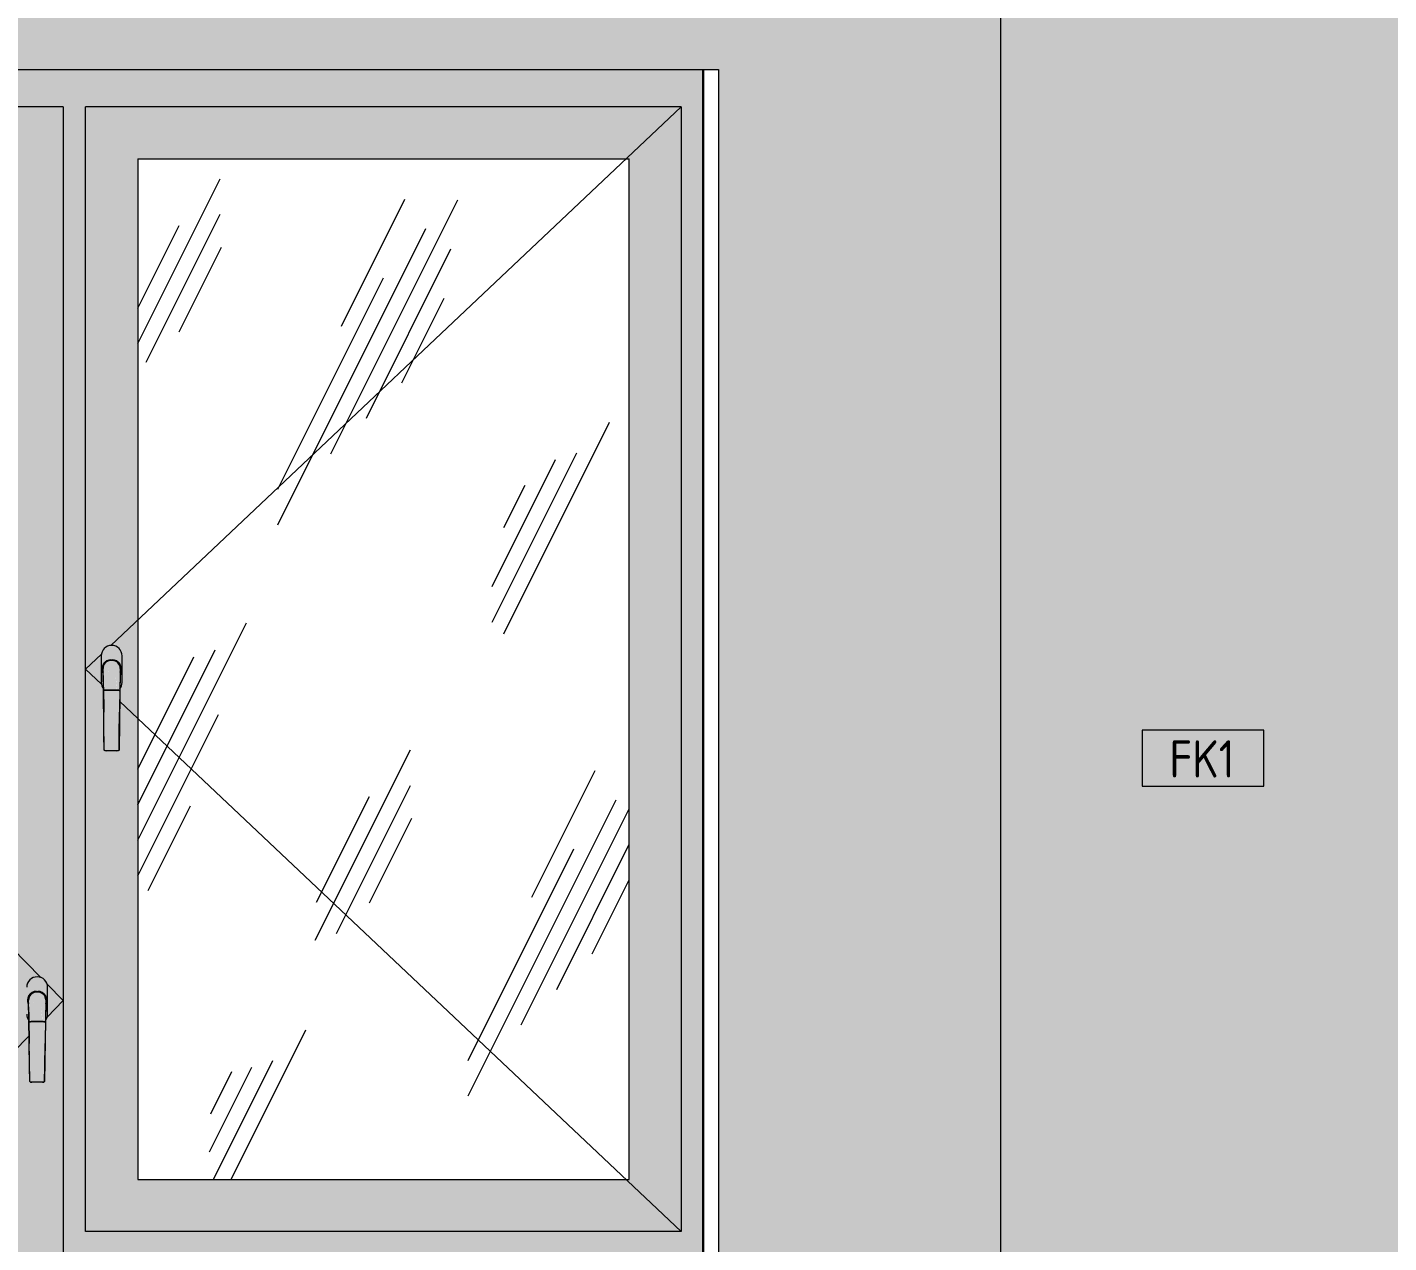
# Model space of a CAD drawing. Header units: millimetres. Extents: x 63432 to 177405, y -1987 to 27578.
# Drawn here: x 109029 to 110857, y 10125 to 11757 of the extents above; entities that cross this region are included whole.
import ezdxf

# ---------------------------------------------------------------- set-up
doc = ezdxf.new("R2010")
doc.units = ezdxf.units.MM
for name, color, linetype, lineweight in [('A-GLAZ', 7, 'Continuous', 9), ('A-WALL-IDEN', 7, 'Continuous', 9), ('A-WALL-PATT', 7, 'Continuous', 9), ('I-WALL', 7, 'Continuous', 9)]:
    doc.layers.add(name, color=color, linetype=linetype, lineweight=lineweight)
doc.styles.add('GOST Common_5', font='GOST_Common.ttf', dxfattribs={"width": 0.9, "height": 50})

# ---------------------------------------------------------------- blocks, each defined once
blk = doc.blocks.new('120_Окно_СКБ_2Ст - 120_Окно_СКБ_2Ст 2100х2400 _мал створка справа_-19092174-Развертка 3_12-1')
at = {"layer": 'A-GLAZ'}
h = blk.add_hatch(color=256, dxfattribs=at)
h.paths.add_polyline_path([(75416.1, 9200), (76327.9, 9200), (76327.9, 9204), (74276.6, 9204), (74276.6, 9200), (75415.7, 9200)])
h.paths.add_polyline_path([(75114.8, 9220), (76329, 9220), (76329, 11700), (74270, 11700), (74270, 11680), (74271, 11680), (74271, 9220), (75105.8, 9220)])
h.paths.add_polyline_path([(74320, 9250), (74300, 9250), (74300, 11650), (75470, 11650), (75470, 9250), (74370, 9250)])
h.paths.add_polyline_path([(75500, 9250), (75500, 10110), (76300, 10110), (76300, 9250), (75570, 9250)])
h.paths.add_polyline_path([(76281.5, 10140), (75500, 10140), (75500, 11650), (76300, 11650), (76300, 10140)])
h = blk.add_hatch(color=256, dxfattribs=at)
h.paths.add_polyline_path([(74370, 9250), (75470, 9250), (75470, 11650), (74300, 11650), (74300, 9250), (74320, 9250)])
h.paths.add_polyline_path([(74370, 9320), (74370, 11580), (75400, 11580), (75400, 9320), (74384.1, 9320)])
h.paths.add_polyline_path([(75435, 10340.5), (75426, 10340.8), (75425.1, 10341.3), (75425, 10341.6), (75423.8, 10423.8), (75422.9, 10425), (75421.5, 10428.4), (75421, 10432), (75421, 10468), (75421.5, 10471.6), (75422.9, 10475), (75425.1, 10477.9), (75428, 10480.1), (75432.4, 10481.7), (75435, 10482), (75438.6, 10481.5), (75442, 10480.1), (75444.9, 10477.9), (75447.1, 10475), (75448.5, 10471.6), (75449, 10468), (75448.9, 10431.1), (75448.5, 10428.4), (75447.1, 10425), (75446.1, 10423.6), (75445.8, 10400.4), (75444.9, 10341.3), (75443.9, 10340.7), (75442, 10340.5), (75435.4, 10340.5)])
h = blk.add_hatch(color=256, dxfattribs=at)
h.paths.add_polyline_path([(75570, 10140), (76300, 10140), (76300, 11650), (75500, 11650), (75500, 10140), (75520, 10140)])
h.paths.add_polyline_path([(75570, 10210), (75570, 11580), (76230, 11580), (76230, 10210), (75654.8, 10210)])
h.paths.add_polyline_path([(75528, 10785.5), (75525.9, 10785.8), (75525.1, 10786.4), (75525, 10786.6), (75523.8, 10868.8), (75522.9, 10870), (75521.5, 10873.4), (75521, 10877), (75521, 10913), (75521.5, 10916.6), (75522.9, 10920), (75525.1, 10922.9), (75528, 10925.1), (75531.4, 10926.5), (75535, 10927), (75538.6, 10926.5), (75542, 10925.1), (75544.9, 10922.9), (75547.1, 10920), (75548.5, 10916.6), (75549, 10913), (75548.9, 10876.1), (75548.5, 10873.4), (75547.1, 10870), (75546.1, 10868.6), (75545.8, 10845.4), (75544.9, 10786.3), (75543.9, 10785.7), (75542, 10785.5), (75531.4, 10785.5)])
h = blk.add_hatch(dxfattribs=at)
h.set_pattern_fill('FP_37', color=256, style=0, pattern_type=2)
h.set_pattern_definition([(63.435, (63.5, 31.75), (-255.5833, 766.7475), [317.5, -190.5, 317.5, -190.5, -403.903]), (63.435, (63.5, 31.75), (-255.5833, 766.7475), [-1016, 127, -276.903]), (63.435, (47.6, 47.6), (-255.5833, 766.7475), [254, -317.5, 190.5, -190.5, -467.403]), (63.435, (47.6, 47.6), (-255.5833, 766.7475), [-952.5, 222.25, -245.153]), (63.435, (47.6, 95.25), (-255.5833, 766.7475), [190.5, -381, 127, -190.5, -530.903]), (63.435, (47.6, 95.25), (-255.5833, 766.7475), [-889, 285.75, -245.153]), (63.435, (95.25, 47.6), (-255.5833, 766.7475), [190.5, -381, 158.75, -6404.653]), (63.435, (142.9, 95.25), (-255.5833, 766.7475), [95.25, -476.25, 63.5, -6499.903]), (63.435, (63.5, 174.6), (-255.5833, 766.7475), [63.5, -476.25, 63.5, -254, -562.653]), (63.435, (63.5, 174.6), (-255.5833, 766.7475), [-857.25, 158.75, -403.903]), (63.435, (349.25, 127), (-255.5833, 766.7475), [317.5, -476.25, 381, -251.503]), (63.435, (349.25, 79.4), (-255.5833, 766.7475), [444.5, -317.5, 476.25, -188.003]), (63.435, (381, 95.25), (-255.5833, 766.7475), [508, -254, 381, -276.903]), (63.435, (428.6, 142.9), (-255.5833, 766.7475), [317.5, -444.5, 254, -403.903]), (63.435, (381, 238.1), (-255.5833, 766.7475), [158.75, -635, 190.5, -435.653]), (63.435, (476.25, 190.5), (-255.5833, 766.7475), [127, -635, 127, -530.903])])
h.paths.add_polyline_path([(75909, 10210), (76230, 10210), (76230, 11580), (75570, 11580), (75570, 10210), (75654.8, 10210)])
h = blk.add_hatch(color=256, dxfattribs=at)
h.paths.add_polyline_path([(75522.9, 10895.3), (75523.1, 10896.9), (75523, 10895.4)])
h.paths.add_polyline_path([(75523.9, 10868.6), (75523.1, 10893.8), (75522.9, 10898.7), (75523.1, 10899), (75523.4, 10899.4), (75523.8, 10901.1), (75524.7, 10902.6), (75526.5, 10904.6), (75526.6, 10904.2), (75527.2, 10905), (75527.3, 10905.2), (75529.2, 10906.4), (75532, 10907.2), (75536, 10907.5), (75539.7, 10906.8), (75542.6, 10905.3), (75544.8, 10903.2), (75546.4, 10900.7), (75547, 10898.8), (75546.9, 10898.5), (75547.3, 10897), (75547.1, 10894.7), (75546.5, 10884.3), (75546.1, 10868.6), (75547.1, 10870), (75548.6, 10873.6), (75549, 10878.4), (75549, 10913), (75548.5, 10916.6), (75547.1, 10920), (75544.9, 10922.9), (75542, 10925.1), (75538.2, 10926.6), (75535, 10927), (75531.4, 10926.5), (75528, 10925.1), (75525.1, 10922.9), (75522.9, 10920), (75521.5, 10916.6), (75521, 10913), (75521.1, 10876.1), (75521.5, 10873.4), (75522.9, 10870), (75523.8, 10868.8)])
for points in [[(75524, 10866.2), (75524.5, 10866.6), (75527, 10866.9), (75528, 10866.9), (75530.2, 10890.9), (75531, 10897.3), (75532.5, 10904.1), (75533.4, 10907.4), (75530, 10906.7), (75527.4, 10905.3), (75527.3, 10904.9), (75527.2, 10904.7), (75526.6, 10904.2), (75526.3, 10904.4), (75525.2, 10903.3), (75523.6, 10900.7), (75523.5, 10900.4), (75523.3, 10899.2), (75522.9, 10898.7), (75523, 10894.9), (75523.3, 10890.2), (75524, 10866.2)], [(75542, 10866.9), (75539.9, 10890.6), (75538.7, 10898.8), (75537.5, 10904.1), (75536, 10907.5), (75533.9, 10907.2), (75532.9, 10905.2), (75532, 10902.1), (75531, 10897.1), (75529.5, 10884.3), (75528, 10866.9), (75541.3, 10866.9)], [(75528, 10785.5), (75527.7, 10866.9), (75524.5, 10866.6), (75524, 10866.1), (75525.1, 10786.3), (75525.9, 10785.8), (75527.7, 10785.5)], [(75535.4, 10785.5), (75542, 10785.5), (75542, 10866.9), (75528, 10866.9), (75528, 10785.5), (75535, 10785.5)], [(75542, 10785.5), (75544.1, 10785.8), (75544.9, 10786.3), (75545, 10786.6), (75545.9, 10866.4), (75544.3, 10866.8), (75542, 10866.9), (75542, 10791.3)], [(75546, 10865.4), (75546, 10865.5), (75546, 10865.5)], [(75424, 10421.2), (75424.5, 10421.6), (75427, 10421.9), (75428, 10421.9), (75430.2, 10445.9), (75431, 10452.3), (75432.6, 10459.4), (75433.4, 10462.4), (75430, 10461.7), (75427.9, 10460.7), (75427.3, 10459.9), (75427.2, 10459.7), (75426.6, 10459.2), (75426.3, 10459.4), (75425.2, 10458.3), (75423.6, 10455.7), (75423.5, 10455.4), (75423.4, 10454.3), (75422.9, 10453.4), (75423, 10449.9), (75423.3, 10445.2), (75424, 10421.2)], [(75428, 10421.9), (75442, 10421.9), (75439.9, 10445.6), (75438.7, 10453.8), (75437.5, 10459.1), (75436, 10462.5), (75433.9, 10462.2), (75432.8, 10459.8), (75432, 10457.1), (75431, 10452.1), (75429.5, 10439.3), (75428.1, 10422.8)], [(75428, 10340.5), (75428, 10421.9), (75424.5, 10421.6), (75424, 10421.1), (75425.1, 10341.3), (75426, 10340.8), (75427.2, 10340.5)], [(75437.2, 10340.5), (75442, 10340.5), (75442, 10421.9), (75428, 10421.9), (75428, 10340.5), (75435.9, 10340.5)], [(75442, 10340.5), (75444.1, 10340.8), (75444.9, 10341.3), (75445, 10341.6), (75445.9, 10421.4), (75444.3, 10421.8), (75442, 10421.9), (75442, 10347.5)], [(75446, 10420.4), (75446, 10420.5), (75446, 10420.5)]]:
    blk.add_hatch(color=256, dxfattribs=at).paths.add_polyline_path(points)
h = blk.add_hatch(color=256, dxfattribs=at)
h.paths.add_polyline_path([(75546, 10866.2), (75546.9, 10892.5), (75547.1, 10898), (75546.9, 10898.5), (75547.1, 10899), (75545.3, 10902.6), (75543.5, 10904.6), (75540.8, 10906.4), (75538, 10907.2), (75536.1, 10907.4), (75537.3, 10904.7), (75537.5, 10904.1), (75539, 10897.1), (75540.5, 10884.8), (75542.3, 10866.9), (75545.5, 10866.6), (75545.9, 10866.3)])
h.paths.add_polyline_path([(75546.4, 10899.7), (75546, 10900.7), (75546.3, 10899.9)])
h = blk.add_hatch(color=256, dxfattribs=at)
h.paths.add_polyline_path([(75422.9, 10450.3), (75423.1, 10451.9), (75423, 10450.4)])
h.paths.add_polyline_path([(75423.9, 10423.6), (75423.1, 10448.8), (75422.9, 10453.7), (75423.1, 10454), (75423.4, 10454.4), (75423.8, 10456.1), (75424.5, 10457.3), (75426.5, 10459.6), (75426.6, 10459.2), (75427.2, 10460), (75427.3, 10460.2), (75429.2, 10461.4), (75432, 10462.2), (75436, 10462.5), (75439.7, 10461.8), (75442.6, 10460.3), (75444.8, 10458.2), (75446.4, 10455.7), (75447, 10453.8), (75446.9, 10453.5), (75447.3, 10452), (75447.1, 10449.7), (75446.5, 10439.3), (75446.1, 10423.6), (75447.1, 10425), (75448.6, 10428.6), (75449, 10432), (75449, 10468), (75448.5, 10471.6), (75447.1, 10475), (75444.9, 10477.9), (75442, 10480.1), (75438.6, 10481.5), (75435, 10482), (75431.4, 10481.5), (75428, 10480.1), (75425.1, 10477.9), (75422.9, 10475), (75421.5, 10471.6), (75421, 10468), (75421.1, 10431.1), (75421.5, 10428.4), (75422.9, 10425), (75423.8, 10423.8)])
h = blk.add_hatch(color=256, dxfattribs=at)
h.paths.add_polyline_path([(75446, 10421.2), (75446.9, 10447.5), (75447.1, 10453), (75446.9, 10453.5), (75447.1, 10454), (75445.3, 10457.6), (75443.5, 10459.6), (75440.8, 10461.4), (75438, 10462.2), (75436.1, 10462.4), (75437.3, 10459.7), (75438, 10457.3), (75439, 10452.1), (75440.5, 10439.8), (75442.3, 10421.9), (75445.5, 10421.6), (75445.9, 10421.3)])
h.paths.add_polyline_path([(75446.4, 10454.7), (75446, 10455.7), (75446.3, 10454.9)])
for p, q in [((74250, 11700), (76350, 11700)), ((76350, 11700), (76350, 9200)), ((75470, 11650), (74300, 11650)), ((74300, 11650), (75439.7, 10481.1)), ((75470, 11650), (75470, 9250)), ((75500, 10140), (75500, 11650)), ((76300, 11650), (75500, 11650)), ((76300, 11650), (75533.7, 10926.8)), ((76300, 11650), (76300, 10140)), ((75570, 11580), (75570, 10210)), ((75570, 11580), (76230, 11580)), ((76230, 10210), (76230, 11580)), ((75521.3, 10915.1), (75500, 10895)), ((75521, 10913), (75521, 10877)), ((75521, 10913), (75521, 10877)), ((75533.9, 10907.5), (75536.1, 10907.5)), ((75534, 10907.5), (75536, 10907.5)), ((75536, 10906.5), (75534, 10906.5)), ((75549, 10877), (75549, 10913)), ((75549, 10877), (75549, 10913)), ((75500, 10895), (75521.3, 10874.9)), ((75522.5, 10894), (75522.5, 10896)), ((75525, 10786.6), (75523.5, 10895.8)), ((75546.5, 10896), (75545, 10786.6)), ((75547.5, 10896), (75547.5, 10894)), ((75524, 10866.2), (75524, 10865.5)), ((75524, 10865.5), (75524, 10866.2)), ((75524, 10865.5), (75524, 10865.5)), ((75526, 10866.8), (75527, 10866.9)), ((75527, 10866.9), (75528, 10866.9)), ((75542, 10866.9), (75528, 10866.9)), ((75528, 10866.9), (75542, 10866.9)), ((75542, 10866.9), (75543, 10866.9)), ((75543, 10866.9), (75544, 10866.8)), ((75546, 10865.5), (75546, 10866.2)), ((75546, 10866.2), (75546, 10865.5)), ((75545.8, 10851.8), (76300, 10140)), ((75542, 10785.5), (75528, 10785.5)), ((75542, 10785.5), (75528, 10785.5)), ((75433.9, 10462.5), (75436.1, 10462.5)), ((75434, 10462.5), (75436, 10462.5)), ((75436, 10461.5), (75434, 10461.5)), ((75448.2, 10472.3), (75470, 10450)), ((75449, 10432), (75449, 10468)), ((75449, 10432), (75449, 10468)), ((75422.5, 10449), (75422.5, 10451)), ((75425, 10341.6), (75423.5, 10450.8)), ((75446.5, 10451), (75445, 10341.6)), ((75447.5, 10451), (75447.5, 10449)), ((75470, 10450), (75448.2, 10427.7)), ((75426, 10421.8), (75427, 10421.9)), ((75427, 10421.9), (75428, 10421.9)), ((75442, 10421.9), (75428, 10421.9)), ((75428, 10421.9), (75442, 10421.9)), ((75442, 10421.9), (75443, 10421.9)), ((75443, 10421.9), (75444, 10421.8)), ((75424, 10421.2), (75424, 10420.5)), ((75424, 10420.5), (75424, 10421.2)), ((75424, 10420.5), (75424, 10420.5)), ((75446, 10420.5), (75446, 10421.2)), ((75446, 10421.2), (75446, 10420.5)), ((75424.2, 10403), (74300, 9250)), ((75442, 10340.5), (75428, 10340.5)), ((75442, 10340.5), (75428, 10340.5)), ((75570, 10210), (76230, 10210)), ((76300, 10140), (75500, 10140))]:
    blk.add_line(p, q, dxfattribs=at)
at = {"layer": 'A-GLAZ', "flags": 128}
for points in [[(75522.5, 10896), (75522.9, 10899), (75524, 10901.7), (75525.9, 10904.1), (75528.3, 10906), (75531, 10907.1), (75534, 10907.5)], [(75536, 10907.5), (75539, 10907.1), (75541.8, 10906), (75544.1, 10904.1), (75546, 10901.7), (75547.1, 10899), (75547.5, 10896)], [(75523.2, 10890.2), (75522.9, 10891), (75522.5, 10894)], [(75522.9, 10891.2), (75523, 10890.8), (75523.1, 10889), (75523.4, 10884.9), (75523.5, 10881.8), (75523.6, 10878.3), (75523.8, 10874.6), (75523.9, 10868.2), (75524, 10865.5)], [(75547.1, 10891.2), (75547, 10890.8), (75546.9, 10889), (75546.6, 10884.9), (75546.5, 10881.8), (75546.4, 10878.3), (75546.2, 10874.6), (75546.1, 10868.2), (75546, 10865.5)], [(75547.5, 10894), (75547.1, 10891), (75546.8, 10890.2)], [(75528, 10866.9), (75527, 10866.9), (75526, 10866.8), (75525.2, 10866.7), (75524.5, 10866.6), (75524.1, 10866.4), (75524, 10866.2)], [(75524, 10866.2), (75524.1, 10866.4), (75524.5, 10866.6)], [(75524, 10865.5), (75524.3, 10843.7), (75524.3, 10837.5)], [(75524.5, 10866.6), (75525.2, 10866.7), (75526, 10866.8)], [(75546, 10866.2), (75545.9, 10866.4), (75545.5, 10866.6), (75544.8, 10866.7), (75544, 10866.8), (75543, 10866.9), (75542, 10866.9)], [(75544, 10866.8), (75544.8, 10866.7), (75545.5, 10866.6)], [(75545.5, 10866.6), (75545.9, 10866.4), (75546, 10866.2)], [(75546, 10865.5), (75545.7, 10843.7), (75545.7, 10837.5)], [(75525, 10786.6), (75524.7, 10806.5), (75524.3, 10837.2), (75524.3, 10837.5)], [(75545, 10786.6), (75545.3, 10806.5), (75545.7, 10837.2), (75545.7, 10837.5)], [(75528, 10785.5), (75527.2, 10785.5), (75526.5, 10785.6), (75525.9, 10785.8), (75525.4, 10786), (75525.1, 10786.3), (75525, 10786.6)], [(75545, 10786.6), (75544.9, 10786.3), (75544.6, 10786), (75544.1, 10785.8), (75543.5, 10785.6), (75542.8, 10785.5), (75542, 10785.5)], [(75422.5, 10451), (75422.9, 10454), (75424, 10456.7), (75425.9, 10459.1), (75428.3, 10461), (75431, 10462.1), (75434, 10462.5)], [(75436, 10462.5), (75439, 10462.1), (75441.8, 10461), (75444.1, 10459.1), (75446, 10456.7), (75447.1, 10454), (75447.5, 10451)], [(75423.2, 10445.2), (75422.9, 10446), (75422.5, 10449)], [(75422.9, 10446.2), (75423, 10445.8), (75423.1, 10444), (75423.4, 10439.9), (75423.5, 10436.8), (75423.6, 10433.3), (75423.8, 10429.6), (75423.9, 10423.2), (75424, 10420.5)], [(75447.1, 10446.2), (75447, 10445.8), (75446.9, 10444), (75446.6, 10439.9), (75446.5, 10436.8), (75446.4, 10433.3), (75446.2, 10429.6), (75446.1, 10423.2), (75446, 10420.5)], [(75447.5, 10449), (75447.1, 10446), (75446.8, 10445.2)], [(75428, 10421.9), (75427, 10421.9), (75426, 10421.8), (75425.2, 10421.7), (75424.5, 10421.6), (75424.1, 10421.4), (75424, 10421.2)], [(75424, 10421.2), (75424.1, 10421.4), (75424.5, 10421.6)], [(75424.5, 10421.6), (75425.2, 10421.7), (75426, 10421.8)], [(75446, 10421.2), (75445.9, 10421.4), (75445.5, 10421.6), (75444.8, 10421.7), (75444, 10421.8), (75443, 10421.9), (75442, 10421.9)], [(75444, 10421.8), (75444.8, 10421.7), (75445.5, 10421.6)], [(75445.5, 10421.6), (75445.9, 10421.4), (75446, 10421.2)], [(75424, 10420.5), (75424.3, 10398.7), (75424.3, 10392.5)], [(75446, 10420.5), (75445.7, 10398.7), (75445.7, 10392.5)], [(75425, 10341.6), (75424.7, 10361.5), (75424.3, 10392.2), (75424.3, 10392.5)], [(75445, 10341.6), (75445.3, 10361.5), (75445.7, 10392.2), (75445.7, 10392.5)], [(75428, 10340.5), (75427.2, 10340.5), (75426.5, 10340.6), (75425.9, 10340.8), (75425.4, 10341), (75425.1, 10341.3), (75425, 10341.6)], [(75445, 10341.6), (75444.9, 10341.3), (75444.6, 10341), (75444.1, 10340.8), (75443.5, 10340.6), (75442.8, 10340.5), (75442, 10340.5)]]:
    blk.add_lwpolyline(points, dxfattribs=at)
at = {"layer": 'A-GLAZ'}
for centre, radius, start, end in [((75535, 10913), 14, 0, 180), ((75535, 10913), 14, 0, 180), ((75534, 10896), 11.5, 90.2744, 204.8614), ((75534, 10896), 10.5, 90.2744, 181.3109), ((75536, 10896), 10.5, 0.0023, 89.7256), ((75536, 10896), 11.5, 335.1322, 89.7256), ((75535, 10877), 14, 180, 217.3919), ((75535, 10877), 14, 180, 217.174), ((75535, 10877), 14, 322.6053, 0), ((75535, 10877), 14, 322.826, 0), ((75435, 10468), 14, 0, 180), ((75435, 10468), 14, 0, 180), ((75434, 10451), 11.5, 90.2744, 204.8614), ((75434, 10451), 10.5, 90.2744, 181.3109), ((75436, 10451), 10.5, 0.0023, 89.7256), ((75436, 10451), 11.5, 335.1322, 89.7256), ((75435, 10432), 14, 180, 217.3919), ((75435, 10432), 14, 180, 217.174), ((75435, 10432), 14, 322.6053, 0), ((75435, 10432), 14, 322.826, 0)]:
    blk.add_arc(centre, radius, start, end, dxfattribs=at)
for centre, major_axis, start_param, end_param in [((75528, 10786.6), (-3, 0), 0.00131, 1.569486), ((75542, 10786.6), (3, 0), 4.713699, 6.278048), ((75428, 10341.6), (-3, 0), 0.00131, 1.569486), ((75442, 10341.6), (3, 0), 4.713699, 6.278048)]:
    blk.add_ellipse(centre, major_axis=major_axis, ratio=0.374607, start_param=start_param, end_param=end_param, dxfattribs=at)
blk = doc.blocks.new('М_стена_0001 - Типоразмер_без рамки-25382661-Развертка 3_12-1')
at = {"layer": 'A-WALL-IDEN'}
for p, q in [((69872.4, 12487), (69709.1, 12487)), ((69709.1, 12487), (69709.1, 12412)), ((69872.4, 12412), (69872.4, 12487)), ((69709.1, 12412), (69872.4, 12412))]:
    blk.add_line(p, q, dxfattribs=at)

msp = doc.modelspace()

# ---------------------------------------------------------------- hatches: boundary and pattern name
at = {"layer": 'A-WALL-PATT'}
h = msp.add_hatch(color=256, dxfattribs=at)
h.paths.add_polyline_path([(110336.2, 8450), (110337.2, 8450), (110337.2, 8495), (110336.2, 8495), (110336.2, 8450)])
h.paths.add_polyline_path([(110336.3, 9165), (110337.2, 9165), (110337.2, 9199), (110336.2, 9199), (110336.2, 9165)])
h.paths.add_polyline_path([(110337.2, 9215), (110337.2, 13150), (110336.2, 13150), (110336.4, 9215)])
h.paths.add_polyline_path([(110336.2, 13200), (110337.2, 13200), (110337.2, 13230), (110336.2, 13230)])
h = msp.add_hatch(color=256, dxfattribs=at)
h.paths.add_polyline_path([(108499.6, 8400), (109915.3, 8400), (109915.3, 8500), (107883.8, 8500), (107883.8, 8495), (107878.8, 8495), (107878.8, 8400), (108245.4, 8400)])
h.paths.add_polyline_path([(107668.2, 8400), (107854.8, 8400), (107854.8, 8495), (107673.8, 8495), (107673.8, 9165), (107854.8, 9165), (107854.8, 9199), (107673.6, 9199), (107673.6, 9215), (107857.2, 9215), (107857.2, 11700), (109957.2, 11700), (109957.2, 9215), (110336.2, 9215), (110336.2, 13150), (107668.2, 13150), (107668.2, 8442.9)])
h.paths.add_polyline_path([(109939.3, 8400), (110336.1, 8400.3), (110336.1, 8495), (109939.3, 8495), (109939.3, 8460.5)])
h.paths.add_polyline_path([(108406.7, 9075), (108411.9, 9075.7), (108416.7, 9077.7), (108420.8, 9080.9), (108424, 9085), (108426, 9089.8), (108426.7, 9095), (108426, 9100.2), (108424, 9105), (108420.8, 9109.1), (108416.7, 9112.3), (108411.9, 9114.3), (108406.7, 9115), (108401.5, 9114.3), (108396.7, 9112.3), (108392.5, 9109.1), (108389.2, 9104.7), (108387.3, 9100), (108386.7, 9095), (108387.4, 9089.8), (108389.4, 9085), (108392.5, 9080.9), (108396.7, 9077.7), (108401.7, 9075.7), (108404.1, 9075.3)])
h.paths.add_polyline_path([(109606.7, 9075), (109611.9, 9075.7), (109616.7, 9077.7), (109620.8, 9080.9), (109624, 9085), (109626, 9089.8), (109626.7, 9095), (109626, 9100.2), (109624, 9105), (109620.8, 9109.1), (109616.7, 9112.3), (109611.9, 9114.3), (109606.7, 9115), (109601.5, 9114.3), (109596.7, 9112.3), (109592.5, 9109.1), (109589.2, 9104.7), (109587.3, 9100), (109586.7, 9095), (109587.4, 9089.8), (109589.4, 9085), (109592.5, 9080.9), (109596.7, 9077.7), (109601.7, 9075.7), (109604.1, 9075.3)])
h.paths.add_polyline_path([(109006.7, 9075), (109011.9, 9075.7), (109016.7, 9077.7), (109020.8, 9080.9), (109024, 9085), (109026.1, 9090.5), (109026.7, 9095), (109026, 9100.2), (109024, 9105), (109020.8, 9109.1), (109016.7, 9112.3), (109011.9, 9114.3), (109006.7, 9115), (109001.5, 9114.3), (108996.7, 9112.3), (108992.5, 9109.1), (108989.2, 9104.7), (108987.3, 9100), (108986.7, 9095), (108987.4, 9089.8), (108989.4, 9085), (108992.5, 9080.9), (108996.7, 9077.7), (109001.7, 9075.7), (109004.1, 9075.3)])
h.paths.add_polyline_path([(108706.7, 9075), (108711.9, 9075.7), (108716.7, 9077.7), (108720.8, 9080.9), (108724, 9085), (108726, 9089.8), (108726.7, 9095), (108726, 9100.2), (108724, 9105), (108720.8, 9109.1), (108716.7, 9112.3), (108711.9, 9114.3), (108706.7, 9115), (108701.5, 9114.3), (108696.7, 9112.3), (108692.5, 9109.1), (108689.2, 9104.7), (108687.3, 9100), (108686.7, 9095), (108687.4, 9089.8), (108689.4, 9085), (108692.5, 9080.9), (108696.7, 9077.7), (108701.7, 9075.7), (108704.1, 9075.3)])
h.paths.add_polyline_path([(109306.7, 9075), (109311.9, 9075.7), (109316.7, 9077.7), (109320.8, 9080.9), (109324, 9085), (109326, 9089.8), (109326.7, 9095), (109326, 9100.2), (109324, 9105), (109320.8, 9109.1), (109316.7, 9112.3), (109311.9, 9114.3), (109306.7, 9115), (109301.5, 9114.3), (109296.7, 9112.3), (109292.5, 9109.1), (109289.2, 9104.7), (109287.3, 9100), (109286.7, 9095), (109287.4, 9089.8), (109289.4, 9085), (109292.5, 9080.9), (109296.7, 9077.7), (109301.7, 9075.7), (109304.1, 9075.3)])
h.paths.add_polyline_path([(108106.7, 9075), (108111.9, 9075.7), (108116.7, 9077.7), (108120.8, 9080.9), (108124, 9085), (108126, 9089.8), (108126.7, 9095), (108126, 9100.2), (108124, 9105), (108120.8, 9109.1), (108116.7, 9112.3), (108111.9, 9114.3), (108106.7, 9115), (108101.5, 9114.3), (108096.7, 9112.3), (108092.5, 9109.1), (108089.2, 9104.7), (108087.3, 9100), (108086.7, 9095), (108087.4, 9089.8), (108089.4, 9085), (108092.5, 9080.9), (108096.7, 9077.7), (108101.7, 9075.7), (108104.1, 9075.3)])
h.paths.add_polyline_path([(109206.7, 9085), (109209.3, 9085.3), (109211.9, 9086.5), (109213.8, 9087.9), (109215.3, 9090), (109216.3, 9092.4), (109216.7, 9095), (109216.3, 9097.6), (109215.2, 9100.2), (109213.8, 9102.1), (109211.7, 9103.7), (109209.3, 9104.7), (109206.7, 9105), (109204.1, 9104.7), (109201.7, 9103.7), (109199.6, 9102.1), (109198, 9100), (109197, 9097.6), (109196.7, 9095), (109197, 9092.4), (109198.5, 9089.4), (109199.6, 9087.9), (109201.7, 9086.3), (109204.1, 9085.3)])
h.paths.add_polyline_path([(109806.7, 9085), (109809.3, 9085.3), (109811.9, 9086.5), (109813.8, 9087.9), (109815.3, 9090), (109816.3, 9092.4), (109816.7, 9095), (109816.3, 9097.6), (109815.3, 9100), (109813.8, 9102.1), (109811.7, 9103.7), (109809.3, 9104.7), (109806.7, 9105), (109804.1, 9104.7), (109801.7, 9103.7), (109799.6, 9102.1), (109798, 9100), (109797, 9097.6), (109796.7, 9095), (109797, 9092.4), (109798, 9090), (109799.6, 9087.9), (109801.7, 9086.3), (109804.1, 9085.3)])
h.paths.add_polyline_path([(108606.7, 9085), (108609.3, 9085.3), (108611.9, 9086.5), (108613.8, 9087.9), (108615.3, 9090), (108616.3, 9092.4), (108616.7, 9095), (108616.3, 9097.6), (108615.2, 9100.2), (108613.8, 9102.1), (108611.7, 9103.7), (108609.3, 9104.7), (108606.7, 9105), (108604.1, 9104.7), (108601.7, 9103.7), (108599.6, 9102.1), (108598, 9100), (108597, 9097.6), (108596.7, 9095), (108597, 9092.4), (108598, 9090), (108599.6, 9087.9), (108601.7, 9086.3), (108604.1, 9085.3)])
h.paths.add_polyline_path([(108006.7, 9085), (108009.3, 9085.3), (108011.9, 9086.5), (108013.8, 9087.9), (108015.3, 9090), (108016.3, 9092.4), (108016.7, 9095), (108016.3, 9097.6), (108015.2, 9100.2), (108013.8, 9102.1), (108011.7, 9103.7), (108009.3, 9104.7), (108006.7, 9105), (108004.1, 9104.7), (108001.7, 9103.7), (107999.6, 9102.1), (107998, 9100), (107997, 9097.6), (107996.7, 9095), (107997, 9092.4), (107998, 9090), (107999.6, 9087.9), (108001.7, 9086.3), (108004.1, 9085.3)])
h.paths.add_polyline_path([(108906.7, 9085), (108909.3, 9085.3), (108911.9, 9086.5), (108913.8, 9087.9), (108915.3, 9090), (108916.3, 9092.4), (108916.7, 9095), (108916.3, 9097.6), (108915.2, 9100.2), (108913.8, 9102.1), (108911.7, 9103.7), (108909.3, 9104.7), (108906.7, 9105), (108904.1, 9104.7), (108901.7, 9103.7), (108899.6, 9102.1), (108898, 9100), (108897, 9097.6), (108896.7, 9095), (108897, 9092.4), (108898, 9090), (108899.6, 9087.9), (108901.7, 9086.3), (108904.1, 9085.3)])
h.paths.add_polyline_path([(108306.7, 9085), (108309.3, 9085.3), (108311.9, 9086.5), (108313.8, 9087.9), (108315.3, 9090), (108316.3, 9092.4), (108316.7, 9095), (108316.3, 9097.6), (108315.2, 9100.2), (108313.8, 9102.1), (108311.7, 9103.7), (108308.9, 9104.7), (108306.7, 9105), (108304.1, 9104.7), (108301.7, 9103.7), (108299.6, 9102.1), (108298, 9100), (108297, 9097.6), (108296.7, 9095), (108297, 9092.4), (108298, 9090), (108299.6, 9087.9), (108301.7, 9086.3), (108304.1, 9085.3)])
h.paths.add_polyline_path([(109506.7, 9085), (109509.3, 9085.3), (109511.9, 9086.5), (109513.8, 9087.9), (109515.3, 9090), (109516.3, 9092.4), (109516.7, 9095), (109516.1, 9098.1), (109515.2, 9100.2), (109513.8, 9102.1), (109511.7, 9103.7), (109509.3, 9104.7), (109506.7, 9105), (109504.1, 9104.7), (109501.7, 9103.7), (109499.6, 9102.1), (109498, 9100), (109497, 9097.6), (109496.7, 9095), (109497, 9092.4), (109498, 9090), (109499.6, 9087.9), (109501.7, 9086.3), (109504.1, 9085.3)])
h.paths.add_polyline_path([(109973.8, 9165), (110336.2, 9165), (110336.2, 9199), (109939.3, 9199), (109939.3, 9165), (109973.8, 9165)])
h.paths.add_polyline_path([(108436, 9170), (109915.3, 9170), (109915.3, 9200), (107883.8, 9200), (107883.8, 9199), (107878.8, 9199), (107878.8, 9170), (108372.5, 9170)])
msp.add_hatch(color=256, dxfattribs=at).paths.add_polyline_path([(110357.2, 8450), (110357.2, 9145), (110857.2, 9145), (110857.2, 8450), (110878.2, 8450), (110878.2, 13150), (110337.2, 13150), (110337.2, 9215), (110345.3, 9215), (110345.3, 9199), (110337.2, 9199), (110337.2, 9165), (110345.3, 9165), (110345.3, 8495), (110337.2, 8495), (110337.2, 8450), (110345.3, 8450)])
at = {"layer": 'I-WALL'}
msp.add_hatch(color=256, dxfattribs=at).paths.add_polyline_path([(109937.2, 9215), (109937.2, 11700), (109936.2, 11700), (109936.2, 9220), (109936.7, 9220), (109936.7, 9215)])

# ---------------------------------------------------------------- linework, layer by layer
for p, q in [((110336.2, 9215), (110336.2, 13150)), ((107857.2, 11700), (109957.2, 11700)), ((109936.2, 9220), (109936.2, 11700)), ((109937.2, 9215), (109937.2, 11700)), ((109957.2, 11700), (109957.2, 9215))]:
    msp.add_line(p, q, dxfattribs=at)

# ---------------------------------------------------------------- block references
at = {"layer": 'A-GLAZ'}
msp.add_blockref('120_Окно_СКБ_2Ст - 120_Окно_СКБ_2Ст 2100х2400 _мал створка справа_-19092174-Развертка 3_12-1', (33607.2, 0), dxfattribs=at)
at = {"layer": 'A-WALL-IDEN'}
msp.add_blockref('М_стена_0001 - Типоразмер_без рамки-25382661-Развертка 3_12-1', (40816.8, -1673.9), dxfattribs=at)

# ---------------------------------------------------------------- texts
at = {"layer": 'A-WALL-IDEN', "insert": (110562.6, 10799.5), "char_height": 50, "width": 111.835, "attachment_point": 1, "style": 'GOST Common_5'}
msp.add_mtext('FK1', dxfattribs=at)

doc.saveas('drawing.dxf')
